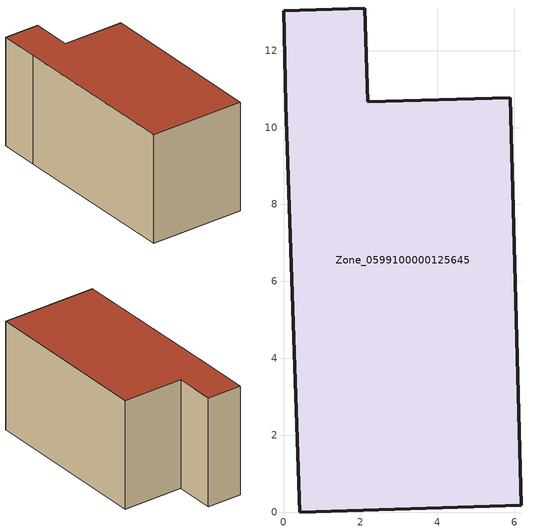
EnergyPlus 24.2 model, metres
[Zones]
Zone_0599100000125645
 floor ground (C_G): 0.05,10.6 0,13.04 2.11,13.11 2.19,10.67 5.89,10.78 6.18,0.18 0.42,0 z0
 wall outside (C_F): 2.19,10.67 2.11,13.11 0,13.04 0.05,10.6 0.42,0 6.18,0.18 5.89,10.78 2.19,10.67 z0:6.66
 roof outside (C_R): 6.18,0.18 5.89,10.78 2.19,10.67 2.11,13.11 0,13.04 0.05,10.6 0.42,0 z6.66
[BUILDING]
Pand.0599100000125645: North Axis=0; Terrain=City; Loads Convergence Tolerance Value=0.04; Temperature Convergence Tolerance Value=0.4; Solar Distribution=FullExterior; Maximum Number of Warmup Days=25; Minimum Number of Warmup Days=1
[Site:Location]
Rotterdam.The.Hague.AP_ZH_NLD Design_Conditions: Latitude=51.96; Longitude=4.45; Time Zone=1; Elevation=-4.5
[SITE:GROUNDTEMPERATURE:BUILDINGSURFACE]
18, 18, 18, 18, 18, 18, 18, 18, 18, 18, 18, 18
[MATERIAL] Thermal Absorptance=0.9; Solar Absorptance=0.7; Visible Absorptance=0.7
Name | Roughness | Thickness | Conductivity | Density | Specific Heat
G.TI.1946-1964 | MediumSmooth | 0.15 | 1 | 540 | 1210
F.TI.1946-1964 | Rough | 0.3 | 0.857143 | 1920 | 840
R.TI.1946-1964 | MediumRough | 0.2 | 0.277778 | 1500 | 1000
[CONSTRUCTION]
C_G: G.TI.1946-1964
C_F: F.TI.1946-1964
C_R: R.TI.1946-1964
[ZONE]
Zone_0599100000125645: Type=1; Multiplier=1; Ceiling Height=Autocalculate; Volume=Autocalculate; Floor Area=autocalculate; Part of Total Floor Area=Yes
[ZONEINFILTRATION:DESIGNFLOWRATE]
Infil_Zone_0599100000125645: Zone or ZoneList or Space or SpaceList=Zone_0599100000125645; Schedule=AlwaysOn; Design Flow Rate Calculation Method=Flow/Area; Flow Rate per Floor Area=0.003; Constant Term Coefficient=1; Temperature Term Coefficient=0; Velocity Term Coefficient=0; Velocity Squared Term Coefficient=0
[HVACTEMPLATE:ZONE:IDEALLOADSAIRSYSTEM]
Zone_0599100000125645: Maximum Heating Supply Air Temperature=50; Minimum Cooling Supply Air Temperature=13; Maximum Heating Supply Air Humidity Ratio=0.0156; Minimum Cooling Supply Air Humidity Ratio=0.0077; Heating Limit=NoLimit; Cooling Limit=NoLimit; Dehumidification Control Type=ConstantSensibleHeatRatio; Cooling Sensible Heat Ratio=0.7; Dehumidification Setpoint=60; Humidification Control Type=None; Humidification Setpoint=30; Outdoor Air Method=None; Outdoor Air Flow Rate per Person=0.00944; Outdoor Air Flow Rate per Zone Floor Area=0; Outdoor Air Flow Rate per Zone=0; Demand Controlled Ventilation Type=None; Outdoor Air Economizer Type=NoEconomizer; Heat Recovery Type=None; Sensible Heat Recovery Effectiveness=0.7; Latent Heat Recovery Effectiveness=0.65
[ZONECONTROL:THERMOSTAT]
ThermostatControl_Zone_0599100000125645: Zone or ZoneList=Zone_0599100000125645; Control Type Schedule=DualSetpointControlType; Control 1=Thermostat_Zone_0599100000125645; Temperature Difference Between Cutout And Setpoint=0
[THERMOSTATSETPOINT:DUALSETPOINT]
Thermostat_Zone_0599100000125645: Heating Setpoint Temperature Schedule=HeatingSetpoint_Zone_0599100000125645; Cooling Setpoint Temperature Schedule=CoolingSetpoint_Zone_0599100000125645
[SCHEDULE:COMPACT]
HeatingSetpoint_Zone_0599100000125645: Through: 12/31, For: AllDays, Until: 24:00, 21
CoolingSetpoint_Zone_0599100000125645: Through: 12/31, For: AllDays, Until: 24:00, 24
DualSetpointControlType: Through: 12/31, For: AllDays, Until: 24:00, 4
AlwaysOn: Through: 12/31, For: AllDays, Until: 24:00, 1
